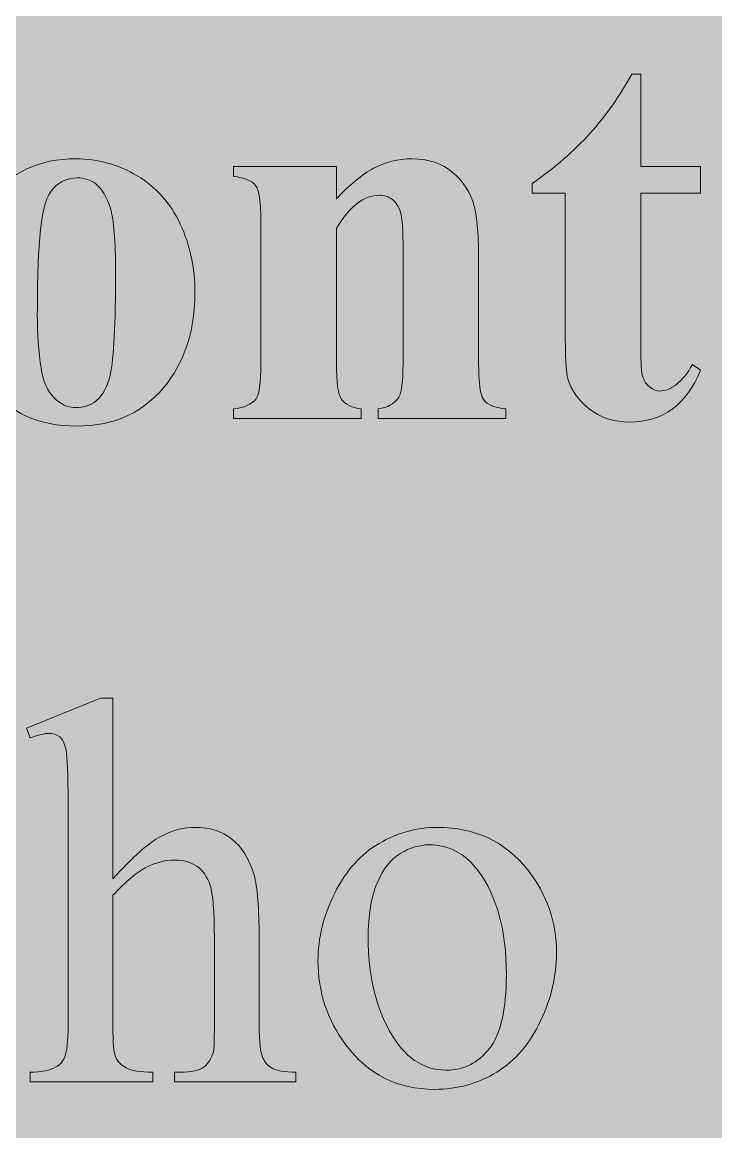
# Model space of a CAD drawing. Header units: inches. Extents: x -1481 to -429, y -1676 to -696.
# Drawn here: x -589.27 to -582.19, y -913.89 to -902.56 of the extents above; entities that cross this region are included whole.
import ezdxf

# ---------------------------------------------------------------- set-up
doc = ezdxf.new("R2010")
doc.units = ezdxf.units.IN
doc.header["$MEASUREMENT"] = 0
doc.layers.add('Layer 1', color=7, linetype='Continuous')

# ---------------------------------------------------------------- blocks, each defined once
blk = doc.blocks.new('block 2')
at = {"layer": 'Layer 1', "true_color": 0x009344}
h = blk.add_hatch(color=114, dxfattribs=at)
h.dxf.hatch_style = 2
h.paths.add_polyline_path([(-429.175, -985.727), (-669.175, -985.727), (-669.175, -695.727), (-429.175, -695.727)])
blk = doc.blocks.new('block 438')
at = {"layer": 'Layer 1', "true_color": 0x8cc63e}
h = blk.add_hatch(color=73, dxfattribs=at)
h.dxf.hatch_style = 2
edge = h.paths.add_edge_path()
edge.add_spline(control_points=[(-582.957, -903.092), (-582.957, -903.092), (-582.957, -904.034), (-582.957, -904.034), (-582.957, -904.034), (-582.346, -904.034), (-582.346, -904.034), (-582.346, -904.034), (-582.346, -904.307), (-582.346, -904.307), (-582.346, -904.307), (-582.957, -904.307), (-582.957, -904.307), (-582.957, -904.307), (-582.957, -905.895), (-582.957, -905.895), (-582.957, -906.044), (-582.95, -906.14), (-582.936, -906.183), (-582.922, -906.226), (-582.898, -906.261), (-582.863, -906.287), (-582.828, -906.314), (-582.796, -906.327), (-582.767, -906.327), (-582.647, -906.327), (-582.534, -906.237), (-582.428, -906.055), (-582.428, -906.055), (-582.346, -906.115), (-582.346, -906.115), (-582.494, -906.468), (-582.735, -906.644), (-583.07, -906.644), (-583.233, -906.644), (-583.371, -906.599), (-583.484, -906.508), (-583.597, -906.417), (-583.669, -906.315), (-583.7, -906.203), (-583.718, -906.141), (-583.728, -905.972), (-583.728, -905.697), (-583.728, -905.697), (-583.728, -904.307), (-583.728, -904.307), (-583.728, -904.307), (-584.064, -904.307), (-584.064, -904.307), (-584.064, -904.307), (-584.064, -904.21), (-584.064, -904.21), (-583.832, -904.047), (-583.635, -903.875), (-583.473, -903.695), (-583.31, -903.515), (-583.169, -903.314), (-583.048, -903.092), (-583.048, -903.092), (-582.957, -903.092), (-582.957, -903.092)], knot_values=[0, 0, 0, 0, 1, 1, 1, 2, 2, 2, 3, 3, 3, 4, 4, 4, 5, 5, 5, 6, 6, 6, 7, 7, 7, 8, 8, 8, 9, 9, 9, 10, 10, 10, 11, 11, 11, 12, 12, 12, 13, 13, 13, 14, 14, 14, 15, 15, 15, 16, 16, 16, 17, 17, 17, 18, 18, 18, 19, 19, 19, 20, 20, 20, 20], degree=3, periodic=1)
h = blk.add_hatch(color=73, dxfattribs=at)
h.dxf.hatch_style = 2
edge = h.paths.add_edge_path()
edge.add_spline(control_points=[(-588.719, -903.957), (-588.495, -903.957), (-588.287, -904.015), (-588.094, -904.13), (-587.902, -904.246), (-587.755, -904.41), (-587.655, -904.623), (-587.555, -904.836), (-587.505, -905.069), (-587.505, -905.323), (-587.505, -905.688), (-587.598, -905.993), (-587.783, -906.239), (-588.007, -906.537), (-588.317, -906.685), (-588.711, -906.685), (-589.098, -906.685), (-589.397, -906.55), (-589.606, -906.278), (-589.815, -906.006), (-589.92, -905.691), (-589.92, -905.334), (-589.92, -904.965), (-589.813, -904.643), (-589.599, -904.368), (-589.385, -904.094), (-589.092, -903.957), (-588.719, -903.957)], knot_values=[0, 0, 0, 0, 1, 1, 1, 2, 2, 2, 3, 3, 3, 4, 4, 4, 5, 5, 5, 6, 6, 6, 7, 7, 7, 8, 8, 8, 9, 9, 9, 9], degree=3, periodic=1)
edge = h.paths.add_edge_path()
edge.add_spline(control_points=[(-588.708, -904.152), (-588.802, -904.152), (-588.882, -904.188), (-588.949, -904.258), (-589.016, -904.329), (-589.06, -904.468), (-589.081, -904.677), (-589.103, -904.885), (-589.113, -905.175), (-589.113, -905.545), (-589.113, -905.742), (-589.1, -905.925), (-589.074, -906.096), (-589.054, -906.227), (-589.011, -906.326), (-588.945, -906.394), (-588.879, -906.461), (-588.804, -906.495), (-588.719, -906.495), (-588.637, -906.495), (-588.568, -906.472), (-588.513, -906.427), (-588.441, -906.364), (-588.394, -906.277), (-588.37, -906.165), (-588.333, -905.991), (-588.315, -905.638), (-588.315, -905.108), (-588.315, -904.796), (-588.332, -904.581), (-588.367, -904.465), (-588.402, -904.348), (-588.453, -904.263), (-588.521, -904.21), (-588.569, -904.172), (-588.631, -904.152), (-588.708, -904.152)], knot_values=[0, 0, 0, 0, 1, 1, 1, 2, 2, 2, 3, 3, 3, 4, 4, 4, 5, 5, 5, 6, 6, 6, 7, 7, 7, 8, 8, 8, 9, 9, 9, 10, 10, 10, 11, 11, 11, 12, 12, 12, 12], degree=3, periodic=1)
h = blk.add_hatch(color=73, dxfattribs=at)
h.dxf.hatch_style = 2
edge = h.paths.add_edge_path()
edge.add_spline(control_points=[(-586.062, -904.034), (-586.062, -904.034), (-586.062, -904.367), (-586.062, -904.367), (-585.93, -904.224), (-585.804, -904.12), (-585.682, -904.054), (-585.561, -903.989), (-585.431, -903.957), (-585.291, -903.957), (-585.124, -903.957), (-584.986, -904.003), (-584.876, -904.096), (-584.766, -904.188), (-584.692, -904.304), (-584.655, -904.441), (-584.626, -904.546), (-584.611, -904.747), (-584.611, -905.044), (-584.611, -905.044), (-584.611, -906.047), (-584.611, -906.047), (-584.611, -906.245), (-584.593, -906.368), (-584.558, -906.417), (-584.522, -906.466), (-584.447, -906.496), (-584.333, -906.509), (-584.333, -906.509), (-584.333, -906.608), (-584.333, -906.608), (-584.333, -906.608), (-585.636, -906.608), (-585.636, -906.608), (-585.636, -906.608), (-585.636, -906.509), (-585.636, -906.509), (-585.538, -906.496), (-585.468, -906.456), (-585.426, -906.388), (-585.397, -906.342), (-585.382, -906.228), (-585.382, -906.047), (-585.382, -906.047), (-585.382, -904.901), (-585.382, -904.901), (-585.382, -904.69), (-585.391, -904.557), (-585.407, -904.502), (-585.424, -904.447), (-585.452, -904.404), (-585.491, -904.374), (-585.53, -904.344), (-585.574, -904.329), (-585.622, -904.329), (-585.78, -904.329), (-585.927, -904.441), (-586.062, -904.667), (-586.062, -904.667), (-586.062, -906.047), (-586.062, -906.047), (-586.062, -906.239), (-586.045, -906.361), (-586.009, -906.413), (-585.973, -906.464), (-585.906, -906.496), (-585.809, -906.509), (-585.809, -906.509), (-585.809, -906.608), (-585.809, -906.608), (-585.809, -906.608), (-587.111, -906.608), (-587.111, -906.608), (-587.111, -906.608), (-587.111, -906.509), (-587.111, -906.509), (-587.003, -906.498), (-586.926, -906.463), (-586.88, -906.405), (-586.849, -906.364), (-586.833, -906.245), (-586.833, -906.047), (-586.833, -906.047), (-586.833, -904.593), (-586.833, -904.593), (-586.833, -904.398), (-586.851, -904.277), (-586.887, -904.229), (-586.923, -904.182), (-586.998, -904.15), (-587.111, -904.136), (-587.111, -904.136), (-587.111, -904.034), (-587.111, -904.034), (-587.111, -904.034), (-586.062, -904.034), (-586.062, -904.034)], knot_values=[0, 0, 0, 0, 1, 1, 1, 2, 2, 2, 3, 3, 3, 4, 4, 4, 5, 5, 5, 6, 6, 6, 7, 7, 7, 8, 8, 8, 9, 9, 9, 10, 10, 10, 11, 11, 11, 12, 12, 12, 13, 13, 13, 14, 14, 14, 15, 15, 15, 16, 16, 16, 17, 17, 17, 18, 18, 18, 19, 19, 19, 20, 20, 20, 21, 21, 21, 22, 22, 22, 23, 23, 23, 24, 24, 24, 25, 25, 25, 26, 26, 26, 27, 27, 27, 28, 28, 28, 29, 29, 29, 30, 30, 30, 31, 31, 31, 32, 32, 32, 32], degree=3, periodic=1)
h = blk.add_hatch(color=73, dxfattribs=at)
h.dxf.hatch_style = 2
edge = h.paths.add_edge_path()
edge.add_spline(control_points=[(-588.342, -909.459), (-588.342, -909.459), (-588.342, -911.304), (-588.342, -911.304), (-588.138, -911.08), (-587.977, -910.937), (-587.858, -910.873), (-587.738, -910.81), (-587.619, -910.779), (-587.5, -910.779), (-587.356, -910.779), (-587.233, -910.818), (-587.131, -910.897), (-587.028, -910.976), (-586.952, -911.1), (-586.902, -911.268), (-586.867, -911.386), (-586.85, -911.601), (-586.85, -911.913), (-586.85, -911.913), (-586.85, -912.805), (-586.85, -912.805), (-586.85, -912.964), (-586.837, -913.074), (-586.811, -913.133), (-586.793, -913.177), (-586.762, -913.211), (-586.718, -913.237), (-586.674, -913.263), (-586.593, -913.276), (-586.475, -913.276), (-586.475, -913.276), (-586.475, -913.375), (-586.475, -913.375), (-586.475, -913.375), (-587.714, -913.375), (-587.714, -913.375), (-587.714, -913.375), (-587.714, -913.276), (-587.714, -913.276), (-587.714, -913.276), (-587.657, -913.276), (-587.657, -913.276), (-587.539, -913.276), (-587.457, -913.258), (-587.412, -913.222), (-587.366, -913.186), (-587.334, -913.133), (-587.315, -913.064), (-587.31, -913.034), (-587.307, -912.948), (-587.307, -912.805), (-587.307, -912.805), (-587.307, -911.913), (-587.307, -911.913), (-587.307, -911.637), (-587.321, -911.457), (-587.35, -911.37), (-587.378, -911.284), (-587.424, -911.219), (-587.486, -911.176), (-587.548, -911.133), (-587.624, -911.112), (-587.712, -911.112), (-587.802, -911.112), (-587.895, -911.135), (-587.993, -911.183), (-588.09, -911.231), (-588.206, -911.327), (-588.342, -911.472), (-588.342, -911.472), (-588.342, -912.805), (-588.342, -912.805), (-588.342, -912.978), (-588.333, -913.085), (-588.313, -913.127), (-588.294, -913.169), (-588.258, -913.205), (-588.206, -913.233), (-588.154, -913.261), (-588.063, -913.276), (-587.935, -913.276), (-587.935, -913.276), (-587.935, -913.375), (-587.935, -913.375), (-587.935, -913.375), (-589.185, -913.375), (-589.185, -913.375), (-589.185, -913.375), (-589.185, -913.276), (-589.185, -913.276), (-589.073, -913.276), (-588.985, -913.258), (-588.92, -913.223), (-588.884, -913.205), (-588.854, -913.17), (-588.832, -913.119), (-588.81, -913.067), (-588.799, -912.963), (-588.799, -912.805), (-588.799, -912.805), (-588.799, -910.522), (-588.799, -910.522), (-588.799, -910.234), (-588.806, -910.057), (-588.82, -909.991), (-588.834, -909.925), (-588.855, -909.88), (-588.883, -909.856), (-588.912, -909.832), (-588.95, -909.82), (-588.997, -909.82), (-589.036, -909.82), (-589.098, -909.835), (-589.185, -909.864), (-589.185, -909.864), (-589.223, -909.768), (-589.223, -909.768), (-589.223, -909.768), (-588.469, -909.459), (-588.469, -909.459), (-588.469, -909.459), (-588.342, -909.459), (-588.342, -909.459)], knot_values=[0, 0, 0, 0, 1, 1, 1, 2, 2, 2, 3, 3, 3, 4, 4, 4, 5, 5, 5, 6, 6, 6, 7, 7, 7, 8, 8, 8, 9, 9, 9, 10, 10, 10, 11, 11, 11, 12, 12, 12, 13, 13, 13, 14, 14, 14, 15, 15, 15, 16, 16, 16, 17, 17, 17, 18, 18, 18, 19, 19, 19, 20, 20, 20, 21, 21, 21, 22, 22, 22, 23, 23, 23, 24, 24, 24, 25, 25, 25, 26, 26, 26, 27, 27, 27, 28, 28, 28, 29, 29, 29, 30, 30, 30, 31, 31, 31, 32, 32, 32, 33, 33, 33, 34, 34, 34, 35, 35, 35, 36, 36, 36, 37, 37, 37, 38, 38, 38, 39, 39, 39, 40, 40, 40, 41, 41, 41, 41], degree=3, periodic=1)
h = blk.add_hatch(color=73, dxfattribs=at)
h.dxf.hatch_style = 2
edge = h.paths.add_edge_path()
edge.add_spline(control_points=[(-585.03, -910.779), (-584.648, -910.779), (-584.342, -910.923), (-584.11, -911.213), (-583.914, -911.461), (-583.816, -911.746), (-583.816, -912.067), (-583.816, -912.293), (-583.87, -912.521), (-583.978, -912.753), (-584.086, -912.984), (-584.236, -913.158), (-584.426, -913.276), (-584.615, -913.393), (-584.827, -913.452), (-585.06, -913.452), (-585.44, -913.452), (-585.742, -913.3), (-585.966, -912.998), (-586.155, -912.743), (-586.25, -912.456), (-586.25, -912.139), (-586.25, -911.907), (-586.192, -911.677), (-586.078, -911.449), (-585.963, -911.22), (-585.812, -911.051), (-585.625, -910.942), (-585.437, -910.833), (-585.239, -910.779), (-585.03, -910.779)], knot_values=[0, 0, 0, 0, 1, 1, 1, 2, 2, 2, 3, 3, 3, 4, 4, 4, 5, 5, 5, 6, 6, 6, 7, 7, 7, 8, 8, 8, 9, 9, 9, 10, 10, 10, 10], degree=3, periodic=1)
edge = h.paths.add_edge_path()
edge.add_spline(control_points=[(-585.115, -910.957), (-585.213, -910.957), (-585.31, -910.986), (-585.409, -911.044), (-585.507, -911.102), (-585.586, -911.203), (-585.647, -911.348), (-585.707, -911.493), (-585.738, -911.68), (-585.738, -911.907), (-585.738, -912.274), (-585.665, -912.591), (-585.519, -912.857), (-585.373, -913.123), (-585.18, -913.256), (-584.942, -913.256), (-584.764, -913.256), (-584.617, -913.183), (-584.501, -913.036), (-584.386, -912.889), (-584.328, -912.637), (-584.328, -912.279), (-584.328, -911.831), (-584.424, -911.479), (-584.617, -911.222), (-584.747, -911.046), (-584.913, -910.957), (-585.115, -910.957)], knot_values=[0, 0, 0, 0, 1, 1, 1, 2, 2, 2, 3, 3, 3, 4, 4, 4, 5, 5, 5, 6, 6, 6, 7, 7, 7, 8, 8, 8, 9, 9, 9, 9], degree=3, periodic=1)
at = {"layer": 'Layer 1', "lineweight": 0}
for points, knots in [([(-582.957, -903.092), (-582.957, -903.092), (-582.957, -904.034), (-582.957, -904.034), (-582.957, -904.034), (-582.346, -904.034), (-582.346, -904.034), (-582.346, -904.034), (-582.346, -904.307), (-582.346, -904.307), (-582.346, -904.307), (-582.957, -904.307), (-582.957, -904.307), (-582.957, -904.307), (-582.957, -905.895), (-582.957, -905.895), (-582.957, -906.044), (-582.95, -906.14), (-582.936, -906.183), (-582.922, -906.226), (-582.898, -906.261), (-582.863, -906.287), (-582.828, -906.314), (-582.796, -906.327), (-582.767, -906.327), (-582.647, -906.327), (-582.534, -906.237), (-582.428, -906.055), (-582.428, -906.055), (-582.346, -906.115), (-582.346, -906.115), (-582.494, -906.468), (-582.735, -906.644), (-583.07, -906.644), (-583.233, -906.644), (-583.371, -906.599), (-583.484, -906.508), (-583.597, -906.417), (-583.669, -906.315), (-583.7, -906.203), (-583.718, -906.141), (-583.728, -905.972), (-583.728, -905.697), (-583.728, -905.697), (-583.728, -904.307), (-583.728, -904.307), (-583.728, -904.307), (-584.064, -904.307), (-584.064, -904.307), (-584.064, -904.307), (-584.064, -904.21), (-584.064, -904.21), (-583.832, -904.047), (-583.635, -903.875), (-583.473, -903.695), (-583.31, -903.515), (-583.169, -903.314), (-583.048, -903.092), (-583.048, -903.092), (-582.957, -903.092), (-582.957, -903.092)], [0, 0, 0, 0, 1, 1, 1, 2, 2, 2, 3, 3, 3, 4, 4, 4, 5, 5, 5, 6, 6, 6, 7, 7, 7, 8, 8, 8, 9, 9, 9, 10, 10, 10, 11, 11, 11, 12, 12, 12, 13, 13, 13, 14, 14, 14, 15, 15, 15, 16, 16, 16, 17, 17, 17, 18, 18, 18, 19, 19, 19, 20, 20, 20, 20]), ([(-588.719, -903.957), (-588.495, -903.957), (-588.287, -904.015), (-588.094, -904.13), (-587.902, -904.246), (-587.755, -904.41), (-587.655, -904.623), (-587.555, -904.836), (-587.505, -905.069), (-587.505, -905.323), (-587.505, -905.688), (-587.598, -905.993), (-587.783, -906.239), (-588.007, -906.537), (-588.317, -906.685), (-588.711, -906.685), (-589.098, -906.685), (-589.397, -906.55), (-589.606, -906.278), (-589.815, -906.006), (-589.92, -905.691), (-589.92, -905.334), (-589.92, -904.965), (-589.813, -904.643), (-589.599, -904.368), (-589.385, -904.094), (-589.092, -903.957), (-588.719, -903.957)], [0, 0, 0, 0, 1, 1, 1, 2, 2, 2, 3, 3, 3, 4, 4, 4, 5, 5, 5, 6, 6, 6, 7, 7, 7, 8, 8, 8, 9, 9, 9, 9]), ([(-586.062, -904.034), (-586.062, -904.034), (-586.062, -904.367), (-586.062, -904.367), (-585.93, -904.224), (-585.804, -904.12), (-585.682, -904.054), (-585.561, -903.989), (-585.431, -903.957), (-585.291, -903.957), (-585.124, -903.957), (-584.986, -904.003), (-584.876, -904.096), (-584.766, -904.188), (-584.692, -904.304), (-584.655, -904.441), (-584.626, -904.546), (-584.611, -904.747), (-584.611, -905.044), (-584.611, -905.044), (-584.611, -906.047), (-584.611, -906.047), (-584.611, -906.245), (-584.593, -906.368), (-584.558, -906.417), (-584.522, -906.466), (-584.447, -906.496), (-584.333, -906.509), (-584.333, -906.509), (-584.333, -906.608), (-584.333, -906.608), (-584.333, -906.608), (-585.636, -906.608), (-585.636, -906.608), (-585.636, -906.608), (-585.636, -906.509), (-585.636, -906.509), (-585.538, -906.496), (-585.468, -906.456), (-585.426, -906.388), (-585.397, -906.342), (-585.382, -906.228), (-585.382, -906.047), (-585.382, -906.047), (-585.382, -904.901), (-585.382, -904.901), (-585.382, -904.69), (-585.391, -904.557), (-585.407, -904.502), (-585.424, -904.447), (-585.452, -904.404), (-585.491, -904.374), (-585.53, -904.344), (-585.574, -904.329), (-585.622, -904.329), (-585.78, -904.329), (-585.927, -904.441), (-586.062, -904.667), (-586.062, -904.667), (-586.062, -906.047), (-586.062, -906.047), (-586.062, -906.239), (-586.045, -906.361), (-586.009, -906.413), (-585.973, -906.464), (-585.906, -906.496), (-585.809, -906.509), (-585.809, -906.509), (-585.809, -906.608), (-585.809, -906.608), (-585.809, -906.608), (-587.111, -906.608), (-587.111, -906.608), (-587.111, -906.608), (-587.111, -906.509), (-587.111, -906.509), (-587.003, -906.498), (-586.926, -906.463), (-586.88, -906.405), (-586.849, -906.364), (-586.833, -906.245), (-586.833, -906.047), (-586.833, -906.047), (-586.833, -904.593), (-586.833, -904.593), (-586.833, -904.398), (-586.851, -904.277), (-586.887, -904.229), (-586.923, -904.182), (-586.998, -904.15), (-587.111, -904.136), (-587.111, -904.136), (-587.111, -904.034), (-587.111, -904.034), (-587.111, -904.034), (-586.062, -904.034), (-586.062, -904.034)], [0, 0, 0, 0, 1, 1, 1, 2, 2, 2, 3, 3, 3, 4, 4, 4, 5, 5, 5, 6, 6, 6, 7, 7, 7, 8, 8, 8, 9, 9, 9, 10, 10, 10, 11, 11, 11, 12, 12, 12, 13, 13, 13, 14, 14, 14, 15, 15, 15, 16, 16, 16, 17, 17, 17, 18, 18, 18, 19, 19, 19, 20, 20, 20, 21, 21, 21, 22, 22, 22, 23, 23, 23, 24, 24, 24, 25, 25, 25, 26, 26, 26, 27, 27, 27, 28, 28, 28, 29, 29, 29, 30, 30, 30, 31, 31, 31, 32, 32, 32, 32]), ([(-588.708, -904.152), (-588.802, -904.152), (-588.882, -904.188), (-588.949, -904.258), (-589.016, -904.329), (-589.06, -904.468), (-589.081, -904.677), (-589.103, -904.885), (-589.113, -905.175), (-589.113, -905.545), (-589.113, -905.742), (-589.1, -905.925), (-589.074, -906.096), (-589.054, -906.227), (-589.011, -906.326), (-588.945, -906.394), (-588.879, -906.461), (-588.804, -906.495), (-588.719, -906.495), (-588.637, -906.495), (-588.568, -906.472), (-588.513, -906.427), (-588.441, -906.364), (-588.394, -906.277), (-588.37, -906.165), (-588.333, -905.991), (-588.315, -905.638), (-588.315, -905.108), (-588.315, -904.796), (-588.332, -904.581), (-588.367, -904.465), (-588.402, -904.348), (-588.453, -904.263), (-588.521, -904.21), (-588.569, -904.172), (-588.631, -904.152), (-588.708, -904.152)], [0, 0, 0, 0, 1, 1, 1, 2, 2, 2, 3, 3, 3, 4, 4, 4, 5, 5, 5, 6, 6, 6, 7, 7, 7, 8, 8, 8, 9, 9, 9, 10, 10, 10, 11, 11, 11, 12, 12, 12, 12]), ([(-588.342, -909.459), (-588.342, -909.459), (-588.342, -911.304), (-588.342, -911.304), (-588.138, -911.08), (-587.977, -910.937), (-587.858, -910.873), (-587.738, -910.81), (-587.619, -910.779), (-587.5, -910.779), (-587.356, -910.779), (-587.233, -910.818), (-587.131, -910.897), (-587.028, -910.976), (-586.952, -911.1), (-586.902, -911.268), (-586.867, -911.386), (-586.85, -911.601), (-586.85, -911.913), (-586.85, -911.913), (-586.85, -912.805), (-586.85, -912.805), (-586.85, -912.964), (-586.837, -913.074), (-586.811, -913.133), (-586.793, -913.177), (-586.762, -913.211), (-586.718, -913.237), (-586.674, -913.263), (-586.593, -913.276), (-586.475, -913.276), (-586.475, -913.276), (-586.475, -913.375), (-586.475, -913.375), (-586.475, -913.375), (-587.714, -913.375), (-587.714, -913.375), (-587.714, -913.375), (-587.714, -913.276), (-587.714, -913.276), (-587.714, -913.276), (-587.657, -913.276), (-587.657, -913.276), (-587.539, -913.276), (-587.457, -913.258), (-587.412, -913.222), (-587.366, -913.186), (-587.334, -913.133), (-587.315, -913.064), (-587.31, -913.034), (-587.307, -912.948), (-587.307, -912.805), (-587.307, -912.805), (-587.307, -911.913), (-587.307, -911.913), (-587.307, -911.637), (-587.321, -911.457), (-587.35, -911.37), (-587.378, -911.284), (-587.424, -911.219), (-587.486, -911.176), (-587.548, -911.133), (-587.624, -911.112), (-587.712, -911.112), (-587.802, -911.112), (-587.895, -911.135), (-587.993, -911.183), (-588.09, -911.231), (-588.206, -911.327), (-588.342, -911.472), (-588.342, -911.472), (-588.342, -912.805), (-588.342, -912.805), (-588.342, -912.978), (-588.333, -913.085), (-588.313, -913.127), (-588.294, -913.169), (-588.258, -913.205), (-588.206, -913.233), (-588.154, -913.261), (-588.063, -913.276), (-587.935, -913.276), (-587.935, -913.276), (-587.935, -913.375), (-587.935, -913.375), (-587.935, -913.375), (-589.185, -913.375), (-589.185, -913.375), (-589.185, -913.375), (-589.185, -913.276), (-589.185, -913.276), (-589.073, -913.276), (-588.985, -913.258), (-588.92, -913.223), (-588.884, -913.205), (-588.854, -913.17), (-588.832, -913.119), (-588.81, -913.067), (-588.799, -912.963), (-588.799, -912.805), (-588.799, -912.805), (-588.799, -910.522), (-588.799, -910.522), (-588.799, -910.234), (-588.806, -910.057), (-588.82, -909.991), (-588.834, -909.925), (-588.855, -909.88), (-588.883, -909.856), (-588.912, -909.832), (-588.95, -909.82), (-588.997, -909.82), (-589.036, -909.82), (-589.098, -909.835), (-589.185, -909.864), (-589.185, -909.864), (-589.223, -909.768), (-589.223, -909.768), (-589.223, -909.768), (-588.469, -909.459), (-588.469, -909.459), (-588.469, -909.459), (-588.342, -909.459), (-588.342, -909.459)], [0, 0, 0, 0, 1, 1, 1, 2, 2, 2, 3, 3, 3, 4, 4, 4, 5, 5, 5, 6, 6, 6, 7, 7, 7, 8, 8, 8, 9, 9, 9, 10, 10, 10, 11, 11, 11, 12, 12, 12, 13, 13, 13, 14, 14, 14, 15, 15, 15, 16, 16, 16, 17, 17, 17, 18, 18, 18, 19, 19, 19, 20, 20, 20, 21, 21, 21, 22, 22, 22, 23, 23, 23, 24, 24, 24, 25, 25, 25, 26, 26, 26, 27, 27, 27, 28, 28, 28, 29, 29, 29, 30, 30, 30, 31, 31, 31, 32, 32, 32, 33, 33, 33, 34, 34, 34, 35, 35, 35, 36, 36, 36, 37, 37, 37, 38, 38, 38, 39, 39, 39, 40, 40, 40, 41, 41, 41, 41]), ([(-585.03, -910.779), (-584.648, -910.779), (-584.342, -910.923), (-584.11, -911.213), (-583.914, -911.461), (-583.816, -911.746), (-583.816, -912.067), (-583.816, -912.293), (-583.87, -912.521), (-583.978, -912.753), (-584.086, -912.984), (-584.236, -913.158), (-584.426, -913.276), (-584.615, -913.393), (-584.827, -913.452), (-585.06, -913.452), (-585.44, -913.452), (-585.742, -913.3), (-585.966, -912.998), (-586.155, -912.743), (-586.25, -912.456), (-586.25, -912.139), (-586.25, -911.907), (-586.192, -911.677), (-586.078, -911.449), (-585.963, -911.22), (-585.812, -911.051), (-585.625, -910.942), (-585.437, -910.833), (-585.239, -910.779), (-585.03, -910.779)], [0, 0, 0, 0, 1, 1, 1, 2, 2, 2, 3, 3, 3, 4, 4, 4, 5, 5, 5, 6, 6, 6, 7, 7, 7, 8, 8, 8, 9, 9, 9, 10, 10, 10, 10]), ([(-585.115, -910.957), (-585.213, -910.957), (-585.31, -910.986), (-585.409, -911.044), (-585.507, -911.102), (-585.586, -911.203), (-585.647, -911.348), (-585.707, -911.493), (-585.738, -911.68), (-585.738, -911.907), (-585.738, -912.274), (-585.665, -912.591), (-585.519, -912.857), (-585.373, -913.123), (-585.18, -913.256), (-584.942, -913.256), (-584.764, -913.256), (-584.617, -913.183), (-584.501, -913.036), (-584.386, -912.889), (-584.328, -912.637), (-584.328, -912.279), (-584.328, -911.831), (-584.424, -911.479), (-584.617, -911.222), (-584.747, -911.046), (-584.913, -910.957), (-585.115, -910.957)], [0, 0, 0, 0, 1, 1, 1, 2, 2, 2, 3, 3, 3, 4, 4, 4, 5, 5, 5, 6, 6, 6, 7, 7, 7, 8, 8, 8, 9, 9, 9, 9])]:
    blk.add_open_spline(points, degree=3, knots=knots, dxfattribs=at)

msp = doc.modelspace()

# ---------------------------------------------------------------- hatches: boundary and pattern name
at = {"layer": 'Layer 1', "true_color": 0x006738}
h = msp.add_hatch(color=116, dxfattribs=at)
h.dxf.hatch_style = 2
h.paths.add_polyline_path([(-484.406, -970.727), (-654.406, -970.727), (-654.406, -751.646), (-484.406, -751.646)])

# ---------------------------------------------------------------- block references
at = {"layer": 'Layer 1'}
for name in ['block 2', 'block 438']:
    msp.add_blockref(name, (0, 0), dxfattribs=at)

doc.saveas('drawing.dxf')
